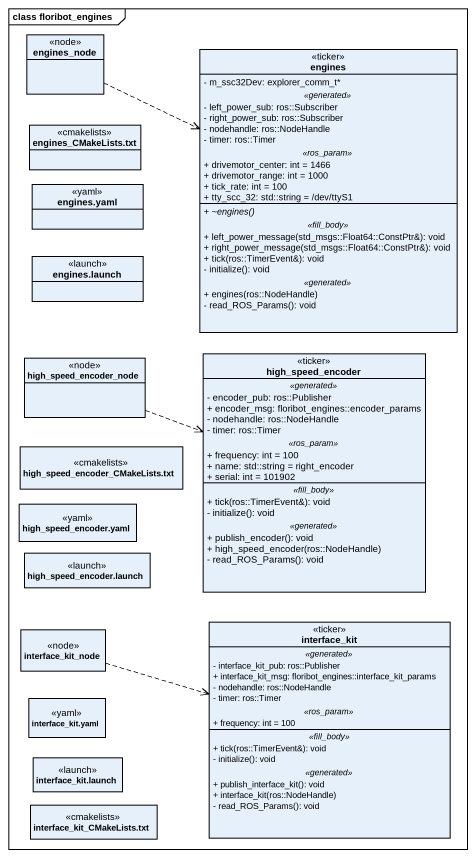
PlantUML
@startuml
mainframe class floribot_engines
hide circle
hide empty members
skinparam classAttributeIconSize 0
class engines_node <<node>>
class engines <<ticker>> {
  - m_ssc32Dev: explorer_comm_t*
  .. <<generated>> ..
  - left_power_sub: ros::Subscriber
  - right_power_sub: ros::Subscriber
  - nodehandle: ros::NodeHandle
  - timer: ros::Timer
  .. <<ros_param>> ..
  + drivemotor_center: int = 1466
  + drivemotor_range: int = 1000
  + tick_rate: int = 100
  + tty_scc_32: std::string = /dev/ttyS1
  --
  {abstract} + ~engines()
  .. <<fill_body>> ..
  + left_power_message(std_msgs::Float64::ConstPtr&): void
  + right_power_message(std_msgs::Float64::ConstPtr&): void
  + tick(ros::TimerEvent&): void
  - initialize(): void
  .. <<generated>> ..
  + engines(ros::NodeHandle)
  - read_ROS_Params(): void
}
class "engines_CMakeLists.txt" as engines_CMakeLists_txt <<cmakelists>>
class "engines.yaml" as engines_yaml <<yaml>>
class "engines.launch" as engines_launch <<launch>>
class high_speed_encoder_node <<node>>
class high_speed_encoder <<ticker>> {
  .. <<generated>> ..
  - encoder_pub: ros::Publisher
  + encoder_msg: floribot_engines::encoder_params
  - nodehandle: ros::NodeHandle
  - timer: ros::Timer
  .. <<ros_param>> ..
  + frequency: int = 100
  + name: std::string = right_encoder
  + serial: int = 101902
  .. <<fill_body>> ..
  + tick(ros::TimerEvent&): void
  - initialize(): void
  .. <<generated>> ..
  + publish_encoder(): void
  + high_speed_encoder(ros::NodeHandle)
  - read_ROS_Params(): void
}
class "high_speed_encoder_CMakeLists.txt" as high_speed_encoder_2 <<cmakelists>>
class "high_speed_encoder.yaml" as high_speed_encoder_yaml <<yaml>>
class "high_speed_encoder.launch" as high_speed_encoder_launch <<launch>>
class interface_kit_node <<node>>
class interface_kit <<ticker>> {
  .. <<generated>> ..
  - interface_kit_pub: ros::Publisher
  + interface_kit_msg: floribot_engines::interface_kit_params
  - nodehandle: ros::NodeHandle
  - timer: ros::Timer
  .. <<ros_param>> ..
  + frequency: int = 100
  .. <<fill_body>> ..
  + tick(ros::TimerEvent&): void
  - initialize(): void
  .. <<generated>> ..
  + publish_interface_kit(): void
  + interface_kit(ros::NodeHandle)
  - read_ROS_Params(): void
}
class "interface_kit.yaml" as interface_kit_yaml <<yaml>>
class "interface_kit.launch" as interface_kit_launch <<launch>>
class "interface_kit_CMakeLists.txt" as interface_kit_CMakeLists_txt <<cmakelists>>
engines_node .right.> engines
high_speed_encoder_node .right.> high_speed_encoder
interface_kit_node .right.> interface_kit
@enduml
